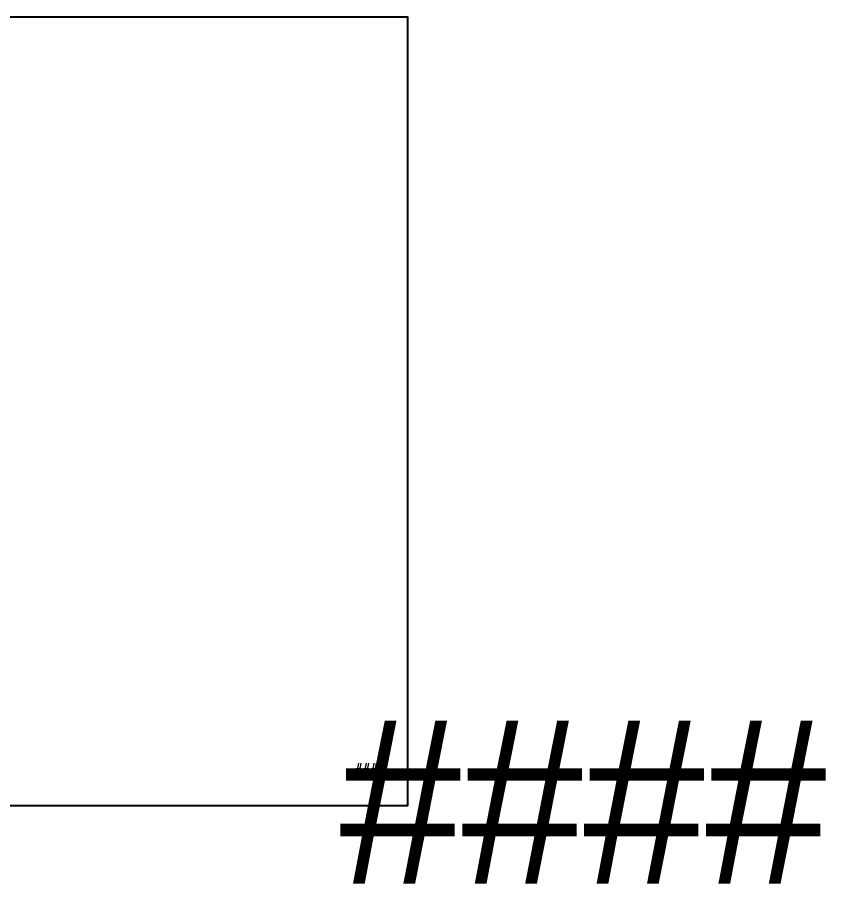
# Paper-space layout 'LEGEND' of a CAD drawing. Header units: inches. Extents: x 0.5 to 47.7, y -1.8 to 57.2.
# Drawn here: x 24.1 to 47.69, y -1.78 to 23.5 of the extents above; entities that cross this region are included whole.
import ezdxf
from ezdxf.enums import TextEntityAlignment as Align

# ---------------------------------------------------------------- set-up
doc = ezdxf.new("R2018")
doc.units = ezdxf.units.IN
doc.header["$MEASUREMENT"] = 0
doc.styles.add('Roman', font='romans.shx', dxfattribs={"height": 0.125})
doc.styles.get("Standard").update_dxf_attribs({"font": 'romans.shx'})

# ---------------------------------------------------------------- blocks, each defined once
blk = doc.blocks.new('sheetNumber')
at = {"style": 'Roman', "flags": 8}
blk.add_attdef('SHEETNUMBER', text='', height=0.25, dxfattribs=at).set_placement((0, 0), align=Align.TOP_LEFT)
blk = doc.blocks.new('sheetTitle')
at = {"lineweight": 30, "flags": 106}
blk.add_attdef('SHEETTITLE', text='', height=0.25, dxfattribs=at).set_placement((0, 0), align=Align.TOP_CENTER)

psp = doc.layouts.new('LEGEND')

# ---------------------------------------------------------------- linework, layer by layer
psp.add_lwpolyline([(0.5, 0.5), (35.5, 0.5), (35.5, 23.5), (0.5, 23.5)], close=True)

# ---------------------------------------------------------------- block references
ref = psp.add_blockref('sheetTitle', (33.5, 3))
lines = psp.add_mtext('####', dxfattribs={"insert": (33.5, 3), "char_height": 4.7812, "attachment_point": 1})
ref.add_attrib('SHEETTITLE', '', (33.5, 3), dxfattribs={"flags": 104}).embed_mtext(lines)
ref = psp.add_blockref('sheetNumber', (33.938, 1.688))
ref.add_attrib('SHEETNUMBER', '####', dxfattribs={"height": 0.25, "style": 'Roman'}).set_placement((33.938, 1.688), align=Align.TOP_LEFT)

doc.saveas('drawing.dxf')
